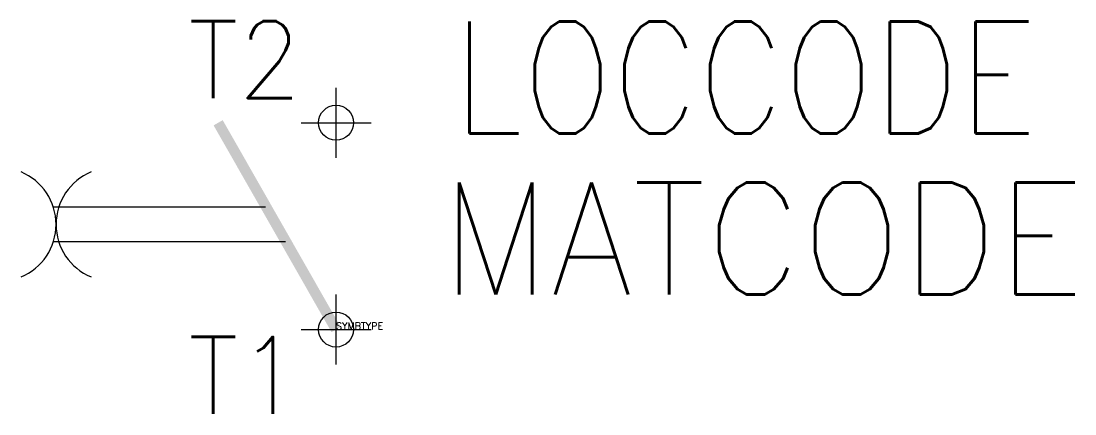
# Model space of a CAD drawing. Extents: x 26 to 56.1, y 114.6 to 125.8.
import ezdxf
from ezdxf.enums import TextEntityAlignment as Align

# ---------------------------------------------------------------- set-up
doc = ezdxf.new("R2010")
doc.units = 0
doc.header["$LTSCALE"] = 6
doc.header["$MEASUREMENT"] = 0
doc.header["$PDMODE"] = 34
doc.layers.get('0').update_dxf_attribs({"linetype": 'CONTINUOUS'})
for name, color, linetype in [('1', 7, 'CONTINUOUS'), ('10', 1, 'CONTINUOUS'), ('11', 3, 'CONTINUOUS'), ('12', 2, 'CONTINUOUS'), ('C', 7, 'CONTINUOUS')]:
    doc.layers.add(name, color=color, linetype=linetype)
doc.styles.add('DINY', font='SIMPLEX', dxfattribs={"width": 0.95})
doc.styles.add('ROMANS', font='ROMANS', dxfattribs={"width": 0.85})
doc.styles.get("Standard").update_dxf_attribs({"font": 'simplex', "width": 0.85})

msp = doc.modelspace()

# ---------------------------------------------------------------- linework, layer by layer
at = {"layer": '1'}
for p, q in [((26.921, 120.5), (32.979, 120.5)), ((33.557, 119.5), (26.921, 119.5))]:
    msp.add_line(p, q, dxfattribs=at)
at = {"layer": '1', "const_width": 0.3}
msp.add_lwpolyline([(35, 117), (31.631, 122.904)], dxfattribs=at)
at = {"layer": '1'}
for centre, start, end in [((25.375, 120), 292.6199, 67.3801), ((28.625, 120), 112.6199, 247.3801)]:
    msp.add_arc(centre, 1.625, start, end, dxfattribs=at)
at = {"layer": 'C', "color": 1}
msp.add_point((35, 122.904), dxfattribs=at)
at = {"layer": 'C', "color": 2}
msp.add_point((35, 117), dxfattribs=at)

# ---------------------------------------------------------------- texts
at = {"flags": 1}
msp.add_attdef('SYMBTYPE', (35, 117), 'KL', height=0.2, dxfattribs=at)
at = {"layer": '10', "style": 'DINY', "width": 0.95}
for tag, p in [('T2', (34, 123.606)), ('T1', (34, 114.59))]:
    msp.add_attdef(tag, text='', height=2.2, dxfattribs=at).set_placement(p, align=Align.RIGHT)
at = {"layer": '11', "style": 'ROMANS', "width": 0.85}
msp.add_attdef('LOCCODE', (38.346, 122.595), '', height=3.2, dxfattribs=at)
at = {"layer": '12', "style": 'DINY', "width": 0.95}
msp.add_attdef('MATCODE', (38, 118), '', height=3.2, dxfattribs=at)

doc.saveas('drawing.dxf')
